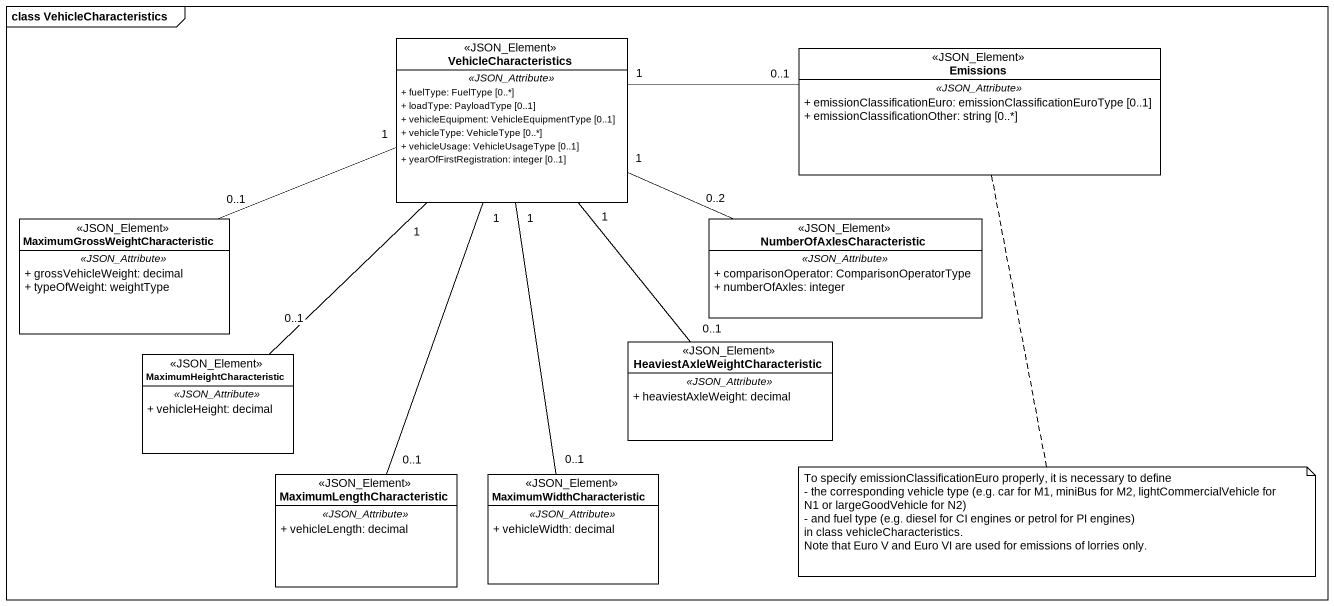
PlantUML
@startuml
mainframe class VehicleCharacteristics
hide circle
hide empty members
skinparam classAttributeIconSize 0
class VehicleCharacteristics <<JSON_Element>> {
  .. <<JSON_Attribute>> ..
  + fuelType: FuelType [0..*]
  + loadType: PayloadType [0..1]
  + vehicleEquipment: VehicleEquipmentType [0..1]
  + vehicleType: VehicleType [0..*]
  + vehicleUsage: VehicleUsageType [0..1]
  + yearOfFirstRegistration: integer [0..1]
}
class Emissions <<JSON_Element>> {
  .. <<JSON_Attribute>> ..
  + emissionClassificationEuro: emissionClassificationEuroType [0..1]
  + emissionClassificationOther: string [0..*]
}
class "MaximumGrossWeightCharacteristic" as MaximumGrossWeightCharacteri <<JSON_Element>> {
  .. <<JSON_Attribute>> ..
  + grossVehicleWeight: decimal
  + typeOfWeight: weightType
}
class NumberOfAxlesCharacteristic <<JSON_Element>> {
  .. <<JSON_Attribute>> ..
  + comparisonOperator: ComparisonOperatorType
  + numberOfAxles: integer
}
class MaximumHeightCharacteristic <<JSON_Element>> {
  .. <<JSON_Attribute>> ..
  + vehicleHeight: decimal
}
class "HeaviestAxleWeightCharacteristic" as HeaviestAxleWeightCharacteri <<JSON_Element>> {
  .. <<JSON_Attribute>> ..
  + heaviestAxleWeight: decimal
}
class MaximumLengthCharacteristic <<JSON_Element>> {
  .. <<JSON_Attribute>> ..
  + vehicleLength: decimal
}
class MaximumWidthCharacteristic <<JSON_Element>> {
  .. <<JSON_Attribute>> ..
  + vehicleWidth: decimal
}
VehicleCharacteristics "1" -right- "0..1" Emissions
VehicleCharacteristics "1" -left- "0..1" MaximumGrossWeightCharacteri
VehicleCharacteristics "1" -right- "0..2" NumberOfAxlesCharacteristic
VehicleCharacteristics "1" -- "0..1" HeaviestAxleWeightCharacteri
VehicleCharacteristics "1" -- "0..1" MaximumLengthCharacteristic
VehicleCharacteristics "1" -- "0..1" MaximumWidthCharacteristic
MaximumHeightCharacteristic "0..1" -up- "1" VehicleCharacteristics
note bottom of Emissions
  To specify emissionClassificationEuro properly, it is necessary to define
  - the corresponding vehicle type (e.g. car for M1, miniBus for M2, lightCommercialVehicle for N1 or largeGoodVehicle for N2)
  - and fuel type (e.g. diesel for CI engines or petrol for PI engines)
  in class vehicleCharacteristics.
  Note that Euro V and Euro VI are used for emissions of lorries only.
end note
@enduml
